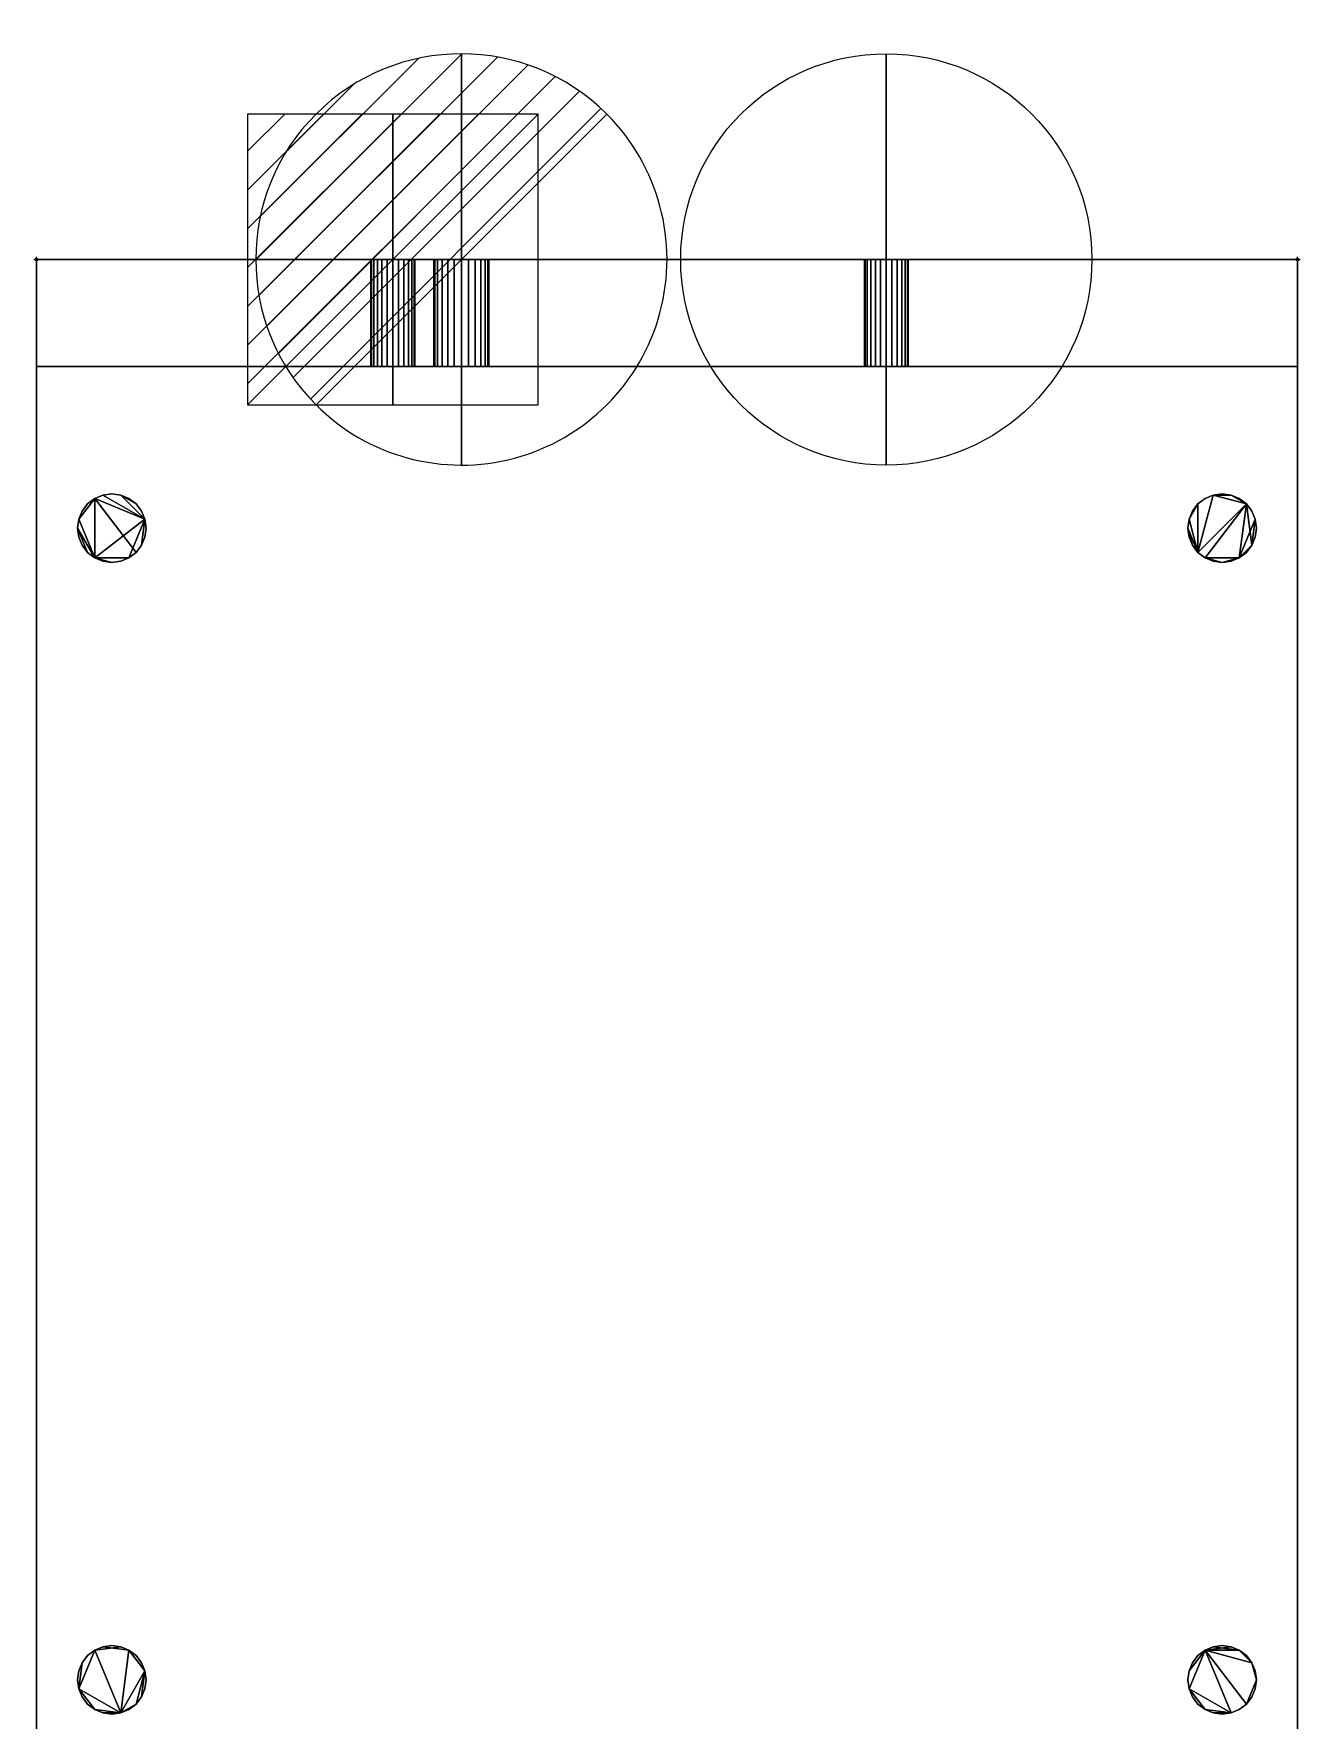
# Model space of a CAD drawing. Header units: millimetres. Extents: x -1 to 461, y -880 to 82.
# Drawn here: x -1 to 461, y -533 to 82 of the extents above; entities that cross this region are included whole.
import ezdxf

# ---------------------------------------------------------------- set-up
doc = ezdxf.new("R2010")
doc.units = ezdxf.units.MM
doc.header["$PDMODE"] = 34
doc.linetypes.add('NASCOSTA', pattern=[9.525, 6.35, -3.175])
for name, color, linetype in [('IQ_200_2D', 1, 'Continuous'), ('IQ_200_3D', 1, 'Continuous'), ('IQ_204_2D', 7, 'Continuous'), ('IQ_CON_COLDWATER_INT', 7, 'Continuous'), ('IQ_CON_DRAIN_INT', 7, 'Continuous'), ('IQ_CON_ELECTRICITY_INT', 7, 'Continuous'), ('IQ_INS_3D', 3, 'Continuous')]:
    doc.layers.add(name, color=color, linetype=linetype)

# ---------------------------------------------------------------- blocks, each defined once
blk = doc.blocks.new('*X2')
at = {"color": 0}
for p, q in [((286.774344, 2204.447934), (296.618251, 2214.291842)), ((286.774344, 2205.862148), (295.204037, 2214.291842)), ((286.774344, 2207.276361), (293.789824, 2214.291842)), ((286.774344, 2208.690575), (292.37561, 2214.291842)), ((286.774344, 2210.104788), (290.961397, 2214.291842)), ((286.774344, 2211.519002), (289.547183, 2214.291842)), ((286.774344, 2212.933216), (288.13297, 2214.291842))]:
    blk.add_line(p, q, dxfattribs=at)
blk = doc.blocks.new('ELECTRICITY')
for p, q in [((2.121, 2.121), (-2.121, 2.121)), ((-2.121, 2.121), (-2.121, -2.121)), ((-2.121, -2.121), (2.121, 2.121)), ((2.121, -2.121), (2.121, 2.121)), ((-2.121, -2.121), (2.121, -2.121))]:
    blk.add_line(p, q)
at = {"extrusion": (-1, 0, 0)}
for p, q in [((0, -2.121, 2.121), (0, 2.121, 2.121)), ((0, 2.121, -2.121), (0, -2.121, -2.121)), ((0, 2.121, 2.121), (0, 2.121, -2.121)), ((0, 2.121, -2.121), (0, -2.121, 2.121)), ((0, -2.121, -2.121), (0, -2.121, 2.121))]:
    blk.add_line(p, q, dxfattribs=at)
at = {"extrusion": (0, -1, 0)}
for p, q in [((2.121, 0, 2.121), (-2.121, 0, 2.121)), ((-2.121, 0, -2.121), (2.121, 0, -2.121)), ((-2.121, 0, 2.121), (-2.121, 0, -2.121)), ((-2.121, 0, -2.121), (2.121, 0, 2.121)), ((2.121, 0, -2.121), (2.121, 0, 2.121))]:
    blk.add_line(p, q, dxfattribs=at)
at = {"xscale": 0.4000000000000909, "yscale": 0.4000000000000909, "zscale": 0.4000000000000909}
blk.add_blockref('*X2', (-116.831, -883.595), dxfattribs=at)
at = {"extrusion": (-1, 0, 0), "xscale": 0.3999999999999773, "yscale": 0.3999999999999773, "zscale": 0.3999999999999773}
blk.add_blockref('*X2', (-116.831, -883.595), dxfattribs=at)
at = {"extrusion": (0, -1, 0), "xscale": 0.4000000000000909, "yscale": 0.4000000000000909, "zscale": 0.4000000000000909}
blk.add_blockref('*X2', (-116.831, -883.595), dxfattribs=at)
blk = doc.blocks.new('*X3')
at = {"color": 0}
for p, q in [((313.993, 2209.039), (321.505, 2216.552)), ((314.108, 2207.74), (322.804, 2216.436)), ((314.158, 2210.619), (319.926, 2216.386)), ((314.399, 2206.617), (323.928, 2216.145)), ((314.821, 2205.625), (324.919, 2215.723)), ((315.101, 2212.976), (317.568, 2215.443)), ((315.354, 2204.743), (325.801, 2215.191)), ((315.985, 2203.96), (326.584, 2214.559))]:
    blk.add_line(p, q, dxfattribs=at)
blk = doc.blocks.new('drain')
blk.add_line((-2.121, -2.121), (2.121, 2.121))
at = {"extrusion": (-1, 0, 0)}
blk.add_line((0, 2.121, -2.121), (0, -2.121, 2.121), dxfattribs=at)
at = {"extrusion": (0, -1, 0)}
blk.add_line((-2.121, 0, -2.121), (2.121, 0, 2.121), dxfattribs=at)
for start, end in [(45, 225), (225, 45)]:
    blk.add_arc((0, 0), 3, start, end)
at = {"extrusion": (-1, 0, 0)}
for start, end in [(45, 225), (225, 45)]:
    blk.add_arc((0, 0), 3, start, end, dxfattribs=at)
at = {"extrusion": (0, -1, 0)}
for start, end in [(45, 225), (225, 45)]:
    blk.add_arc((0, 0), 3, start, end, dxfattribs=at)
at = {"xscale": 0.4000000000000909, "yscale": 0.4000000000000909, "zscale": 0.4000000000000909}
blk.add_blockref('*X3', (-128.597, -883.621), dxfattribs=at)
at = {"extrusion": (-1, 0, 0), "xscale": 0.3999999999999773, "yscale": 0.3999999999999773, "zscale": 0.3999999999999773}
blk.add_blockref('*X3', (-128.597, -883.621), dxfattribs=at)
at = {"extrusion": (0, -1, 0), "xscale": 0.4000000000000909, "yscale": 0.4000000000000909, "zscale": 0.4000000000000909}
blk.add_blockref('*X3', (-128.597, -883.621), dxfattribs=at)
blk = doc.blocks.new('A$C0DDC558E')
blk.add_circle((0, 0), 3)
at = {"extrusion": (-1, 0, 0)}
blk.add_circle((0, 0), 3, dxfattribs=at)
at = {"extrusion": (0, 1, 0)}
blk.add_circle((0, 0), 3, dxfattribs=at)

msp = doc.modelspace()

# ---------------------------------------------------------------- linework, layer by layer
at = {"layer": 'IQ_200_2D'}
for p, q in [((0, -565), (0, 0)), ((0, 0), (460, 0)), ((460, 0), (460, -565))]:
    msp.add_line(p, q, dxfattribs=at)
at = {"layer": 'IQ_204_2D', "linetype": 'NASCOSTA', "ltscale": 5}
msp.add_line((0, -39), (460, -39), dxfattribs=at)
at = {"layer": 'IQ_INS_3D'}
for p in [(0, 0), (460, 0)]:
    msp.add_point(p, dxfattribs=at)

# ---------------------------------------------------------------- block references
at = {"layer": 'IQ_CON_COLDWATER_INT', "xscale": 25, "yscale": 25, "zscale": 25}
msp.add_blockref('A$C0DDC558E', (310, 0), dxfattribs=at)
at = {"layer": 'IQ_CON_DRAIN_INT', "xscale": 25, "yscale": 25, "zscale": 25}
msp.add_blockref('drain', (155, 0), dxfattribs=at)
at = {"layer": 'IQ_CON_ELECTRICITY_INT', "xscale": 25, "yscale": 25, "zscale": 25}
msp.add_blockref('ELECTRICITY', (130, 0), dxfattribs=at)

# ---------------------------------------------------------------- meshes
at = {"layer": 'IQ_200_3D', "lineweight": 9}
mesh = msp.add_polyface(dxfattribs=at)
corners = [(0, 0, 715), (0, -565, 715), (460, -565, 715), (460, 0, 715)]
mesh.append_faces([[corners[k] for k in face] for face in [(0, 1, 2, 3)]])
mesh = msp.add_polyface(dxfattribs=at)
corners = [(0, -565, 715), (0, 0, 715), (0, 0, 100), (0, -39, 100), (0, -39, 10), (0, -565, 10)]
mesh.append_faces([[corners[k] for k in face] for face in [(3, 0, 1, 2)]], dxfattribs={"vtx0": -1})
mesh.append_faces([[corners[k] for k in face] for face in [(5, 0, 3, 4)]], dxfattribs={"vtx1": -1})
mesh = msp.add_polyface(dxfattribs=at)
corners = [(0, 0, 100), (460, 0, 100), (460, -39, 100), (0, -39, 100)]
mesh.append_faces([[corners[k] for k in face] for face in [(0, 1, 2, 3)]])
mesh = msp.add_polyface(dxfattribs=at)
corners = [(460, 0, 715), (460, 0, 100), (0, 0, 100), (0, 0, 715)]
mesh.append_faces([[corners[k] for k in face] for face in [(0, 1, 2, 3)]])
mesh = msp.add_polyface(dxfattribs=at)
corners = [(130, 0, 83), (132.07, 0, 82.73), (134, 0, 81.93), (135.66, 0, 80.66), (136.93, 0, 79), (137.73, 0, 77.07), (138, 0, 75), (137.73, 0, 72.93), (136.93, 0, 71), (135.66, 0, 69.34), (134, 0, 68.07), (132.07, 0, 67.27), (130, 0, 67), (127.93, 0, 67.27), (126, 0, 68.07), (124.34, 0, 69.34), (123.07, 0, 71), (122.27, 0, 72.93), (122, 0, 75), (122.27, 0, 77.07), (123.07, 0, 79), (124.34, 0, 80.66), (126, 0, 81.93), (127.93, 0, 82.73)]
mesh.append_faces([[corners[k] for k in face] for face in [(10, 8, 9), (16, 14, 15)]], dxfattribs={"vtx0": -1})
mesh.append_faces([[corners[k] for k in face] for face in [(12, 6, 10, 11), (1, 18, 0)]], dxfattribs={"vtx0": -1, "vtx1": -1})
mesh.append_faces([[corners[k] for k in face] for face in [(18, 6, 14, 16)]], dxfattribs={"vtx0": -1, "vtx1": -1, "vtx2": -1, "vtx3": -1})
mesh.append_faces([[corners[k] for k in face] for face in [(6, 18, 1, 2)]], dxfattribs={"vtx0": -1, "vtx1": -1, "vtx3": -1})
mesh.append_faces([[corners[k] for k in face] for face in [(20, 23, 0)]], dxfattribs={"vtx0": -1, "vtx2": -1})
mesh.append_faces([[corners[k] for k in face] for face in [(17, 18, 16)]], dxfattribs={"vtx1": -1})
mesh.append_faces([[corners[k] for k in face] for face in [(4, 5, 6)]], dxfattribs={"vtx2": -1})
mesh.append_faces([[corners[k] for k in face] for face in [(6, 7, 8, 10), (2, 3, 4, 6), (12, 13, 14, 6), (18, 19, 20, 0)]], dxfattribs={"vtx2": -1, "vtx3": -1})
mesh.append_faces([[corners[k] for k in face] for face in [(20, 21, 22, 23)]], dxfattribs={"vtx3": -1})
mesh = msp.add_polyface(dxfattribs=at)
corners = [(130, -39, 67), (127.93, -39, 67.27), (126, -39, 68.07), (124.34, -39, 69.34), (123.07, -39, 71), (122.27, -39, 72.93), (122, -39, 75), (122.27, -39, 77.07), (123.07, -39, 79), (124.34, -39, 80.66), (126, -39, 81.93), (127.93, -39, 82.73), (130, -39, 83), (130, 0, 83), (127.93, 0, 82.73), (126, 0, 81.93), (124.34, 0, 80.66), (123.07, 0, 79), (122.27, 0, 77.07), (122, 0, 75), (122.27, 0, 72.93), (123.07, 0, 71), (124.34, 0, 69.34), (126, 0, 68.07), (127.93, 0, 67.27), (130, 0, 67)]
mesh.append_faces([[corners[k] for k in face] for face in [(13, 14, 11, 12), (0, 1, 24, 25)]], dxfattribs={"vtx1": -1})
mesh.append_faces([[corners[k] for k in face] for face in [(14, 15, 10, 11), (16, 17, 8, 9), (15, 16, 9, 10), (17, 18, 7, 8), (6, 7, 18, 19), (19, 20, 5, 6), (20, 21, 4, 5), (22, 23, 2, 3), (21, 22, 3, 4), (23, 24, 1, 2)]], dxfattribs={"vtx1": -1, "vtx3": -1})
mesh = msp.add_polyface(dxfattribs=at)
corners = [(130, -39, 83), (132.07, -39, 82.73), (134, -39, 81.93), (135.66, -39, 80.66), (136.93, -39, 79), (137.73, -39, 77.07), (138, -39, 75), (137.73, -39, 72.93), (136.93, -39, 71), (135.66, -39, 69.34), (134, -39, 68.07), (132.07, -39, 67.27), (130, -39, 67), (130, 0, 67), (132.07, 0, 67.27), (134, 0, 68.07), (135.66, 0, 69.34), (136.93, 0, 71), (137.73, 0, 72.93), (138, 0, 75), (137.73, 0, 77.07), (136.93, 0, 79), (135.66, 0, 80.66), (134, 0, 81.93), (132.07, 0, 82.73), (130, 0, 83)]
mesh.append_faces([[corners[k] for k in face] for face in [(13, 14, 11, 12), (0, 1, 24, 25)]], dxfattribs={"vtx1": -1})
mesh.append_faces([[corners[k] for k in face] for face in [(14, 15, 10, 11), (16, 17, 8, 9), (15, 16, 9, 10), (17, 18, 7, 8), (6, 7, 18, 19), (19, 20, 5, 6), (20, 21, 4, 5), (22, 23, 2, 3), (21, 22, 3, 4), (23, 24, 1, 2)]], dxfattribs={"vtx1": -1, "vtx3": -1})
mesh = msp.add_polyface(dxfattribs=at)
corners = [(155, 0, 55), (157.59, 0, 54.66), (160, 0, 53.66), (162.07, 0, 52.07), (163.66, 0, 50), (164.66, 0, 47.59), (165, 0, 45), (164.66, 0, 42.41), (163.66, 0, 40), (162.07, 0, 37.93), (160, 0, 36.34), (157.59, 0, 35.34), (155, 0, 35), (152.41, 0, 35.34), (150, 0, 36.34), (147.93, 0, 37.93), (146.34, 0, 40), (145.34, 0, 42.41), (145, 0, 45), (145.34, 0, 47.59), (146.34, 0, 50), (147.93, 0, 52.07), (150, 0, 53.66), (152.41, 0, 54.66)]
mesh.append_faces([[corners[k] for k in face] for face in [(16, 14, 15), (22, 20, 21), (13, 11, 12)]], dxfattribs={"vtx0": -1})
mesh.append_faces([[corners[k] for k in face] for face in [(8, 11, 1, 4), (1, 11, 13, 18)]], dxfattribs={"vtx0": -1, "vtx1": -1, "vtx2": -1, "vtx3": -1})
mesh.append_faces([[corners[k] for k in face] for face in [(18, 13, 14, 16)]], dxfattribs={"vtx0": -1, "vtx2": -1, "vtx3": -1})
mesh.append_faces([[corners[k] for k in face] for face in [(18, 19, 1)]], dxfattribs={"vtx1": -1, "vtx2": -1})
mesh.append_faces([[corners[k] for k in face] for face in [(22, 23, 19, 20)]], dxfattribs={"vtx1": -1, "vtx3": -1})
mesh.append_faces([[corners[k] for k in face] for face in [(9, 10, 11, 8), (2, 3, 4, 1), (4, 5, 6), (16, 17, 18)]], dxfattribs={"vtx2": -1})
mesh.append_faces([[corners[k] for k in face] for face in [(6, 7, 8, 4), (23, 0, 1, 19)]], dxfattribs={"vtx2": -1, "vtx3": -1})
mesh = msp.add_polyface(dxfattribs=at)
corners = [(155, -39, 35), (152.41, -39, 35.34), (150, -39, 36.34), (147.93, -39, 37.93), (146.34, -39, 40), (145.34, -39, 42.41), (145, -39, 45), (145.34, -39, 47.59), (146.34, -39, 50), (147.93, -39, 52.07), (150, -39, 53.66), (152.41, -39, 54.66), (155, -39, 55), (155, 0, 55), (152.41, 0, 54.66), (150, 0, 53.66), (147.93, 0, 52.07), (146.34, 0, 50), (145.34, 0, 47.59), (145, 0, 45), (145.34, 0, 42.41), (146.34, 0, 40), (147.93, 0, 37.93), (150, 0, 36.34), (152.41, 0, 35.34), (155, 0, 35)]
mesh.append_faces([[corners[k] for k in face] for face in [(13, 14, 11, 12), (0, 1, 24, 25)]], dxfattribs={"vtx1": -1})
mesh.append_faces([[corners[k] for k in face] for face in [(14, 15, 10, 11), (16, 17, 8, 9), (15, 16, 9, 10), (17, 18, 7, 8), (6, 7, 18, 19), (19, 20, 5, 6), (20, 21, 4, 5), (22, 23, 2, 3), (21, 22, 3, 4), (23, 24, 1, 2)]], dxfattribs={"vtx1": -1, "vtx3": -1})
mesh = msp.add_polyface(dxfattribs=at)
corners = [(155, -39, 55), (157.59, -39, 54.66), (160, -39, 53.66), (162.07, -39, 52.07), (163.66, -39, 50), (164.66, -39, 47.59), (165, -39, 45), (164.66, -39, 42.41), (163.66, -39, 40), (162.07, -39, 37.93), (160, -39, 36.34), (157.59, -39, 35.34), (155, -39, 35), (155, 0, 35), (157.59, 0, 35.34), (160, 0, 36.34), (162.07, 0, 37.93), (163.66, 0, 40), (164.66, 0, 42.41), (165, 0, 45), (164.66, 0, 47.59), (163.66, 0, 50), (162.07, 0, 52.07), (160, 0, 53.66), (157.59, 0, 54.66), (155, 0, 55)]
mesh.append_faces([[corners[k] for k in face] for face in [(13, 14, 11, 12), (0, 1, 24, 25)]], dxfattribs={"vtx1": -1})
mesh.append_faces([[corners[k] for k in face] for face in [(14, 15, 10, 11), (16, 17, 8, 9), (15, 16, 9, 10), (17, 18, 7, 8), (6, 7, 18, 19), (19, 20, 5, 6), (20, 21, 4, 5), (22, 23, 2, 3), (21, 22, 3, 4), (23, 24, 1, 2)]], dxfattribs={"vtx1": -1, "vtx3": -1})
mesh = msp.add_polyface(dxfattribs=at)
corners = [(310, 0, 83), (312.07, 0, 82.73), (314, 0, 81.93), (315.66, 0, 80.66), (316.93, 0, 79), (317.73, 0, 77.07), (318, 0, 75), (317.73, 0, 72.93), (316.93, 0, 71), (315.66, 0, 69.34), (314, 0, 68.07), (312.07, 0, 67.27), (310, 0, 67), (307.93, 0, 67.27), (306, 0, 68.07), (304.34, 0, 69.34), (303.07, 0, 71), (302.27, 0, 72.93), (302, 0, 75), (302.27, 0, 77.07), (303.07, 0, 79), (304.34, 0, 80.66), (306, 0, 81.93), (307.93, 0, 82.73)]
mesh.append_faces([[corners[k] for k in face] for face in [(9, 7, 8), (15, 13, 14)]], dxfattribs={"vtx0": -1})
mesh.append_faces([[corners[k] for k in face] for face in [(10, 12, 7, 9)]], dxfattribs={"vtx0": -1, "vtx1": -1, "vtx2": -1})
mesh.append_faces([[corners[k] for k in face] for face in [(7, 13, 3, 4), (3, 13, 17, 18)]], dxfattribs={"vtx0": -1, "vtx1": -1, "vtx3": -1})
mesh.append_faces([[corners[k] for k in face] for face in [(7, 12, 13)]], dxfattribs={"vtx0": -1, "vtx2": -1})
mesh.append_faces([[corners[k] for k in face] for face in [(6, 7, 4, 5), (0, 1, 22, 23), (11, 12, 10), (21, 22, 19, 20)]], dxfattribs={"vtx1": -1})
mesh.append_faces([[corners[k] for k in face] for face in [(18, 19, 22, 3)]], dxfattribs={"vtx1": -1, "vtx2": -1, "vtx3": -1})
mesh.append_faces([[corners[k] for k in face] for face in [(1, 2, 3, 22), (15, 16, 17, 13)]], dxfattribs={"vtx2": -1, "vtx3": -1})
mesh = msp.add_polyface(dxfattribs=at)
corners = [(310, -39, 67), (307.93, -39, 67.27), (306, -39, 68.07), (304.34, -39, 69.34), (303.07, -39, 71), (302.27, -39, 72.93), (302, -39, 75), (302.27, -39, 77.07), (303.07, -39, 79), (304.34, -39, 80.66), (306, -39, 81.93), (307.93, -39, 82.73), (310, -39, 83), (310, 0, 83), (307.93, 0, 82.73), (306, 0, 81.93), (304.34, 0, 80.66), (303.07, 0, 79), (302.27, 0, 77.07), (302, 0, 75), (302.27, 0, 72.93), (303.07, 0, 71), (304.34, 0, 69.34), (306, 0, 68.07), (307.93, 0, 67.27), (310, 0, 67)]
mesh.append_faces([[corners[k] for k in face] for face in [(13, 14, 11, 12), (0, 1, 24, 25)]], dxfattribs={"vtx1": -1})
mesh.append_faces([[corners[k] for k in face] for face in [(14, 15, 10, 11), (16, 17, 8, 9), (15, 16, 9, 10), (17, 18, 7, 8), (6, 7, 18, 19), (19, 20, 5, 6), (20, 21, 4, 5), (22, 23, 2, 3), (21, 22, 3, 4), (23, 24, 1, 2)]], dxfattribs={"vtx1": -1, "vtx3": -1})
mesh = msp.add_polyface(dxfattribs=at)
corners = [(310, -39, 83), (312.07, -39, 82.73), (314, -39, 81.93), (315.66, -39, 80.66), (316.93, -39, 79), (317.73, -39, 77.07), (318, -39, 75), (317.73, -39, 72.93), (316.93, -39, 71), (315.66, -39, 69.34), (314, -39, 68.07), (312.07, -39, 67.27), (310, -39, 67), (310, 0, 67), (312.07, 0, 67.27), (314, 0, 68.07), (315.66, 0, 69.34), (316.93, 0, 71), (317.73, 0, 72.93), (318, 0, 75), (317.73, 0, 77.07), (316.93, 0, 79), (315.66, 0, 80.66), (314, 0, 81.93), (312.07, 0, 82.73), (310, 0, 83)]
mesh.append_faces([[corners[k] for k in face] for face in [(13, 14, 11, 12), (0, 1, 24, 25)]], dxfattribs={"vtx1": -1})
mesh.append_faces([[corners[k] for k in face] for face in [(14, 15, 10, 11), (16, 17, 8, 9), (15, 16, 9, 10), (17, 18, 7, 8), (6, 7, 18, 19), (19, 20, 5, 6), (20, 21, 4, 5), (22, 23, 2, 3), (21, 22, 3, 4), (23, 24, 1, 2)]], dxfattribs={"vtx1": -1, "vtx3": -1})
mesh = msp.add_polyface(dxfattribs=at)
corners = [(460, 0, 715), (460, -565, 715), (460, -565, 10), (460, -39, 10), (460, -39, 100), (460, 0, 100)]
mesh.append_faces([[corners[k] for k in face] for face in [(0, 4, 5)]], dxfattribs={"vtx0": -1})
mesh.append_faces([[corners[k] for k in face] for face in [(4, 0, 1, 2)]], dxfattribs={"vtx0": -1, "vtx3": -1})
mesh.append_faces([[corners[k] for k in face] for face in [(3, 4, 2)]], dxfattribs={"vtx1": -1})
mesh = msp.add_polyface(dxfattribs=at)
corners = [(0, -565, 10), (0, -39, 10), (460, -39, 10), (460, -565, 10)]
mesh.append_faces([[corners[k] for k in face] for face in [(0, 1, 2, 3)]])
mesh = msp.add_polyface(dxfattribs=at)
corners = [(0, -39, 10), (0, -39, 100), (460, -39, 100), (460, -39, 10)]
mesh.append_faces([[corners[k] for k in face] for face in [(0, 1, 2, 3)]])
mesh = msp.add_polyface(dxfattribs=at)
corners = [(130, -39, 83), (127.93, -39, 82.73), (126, -39, 81.93), (124.34, -39, 80.66), (123.07, -39, 79), (122.27, -39, 77.07), (122, -39, 75), (122.27, -39, 72.93), (123.07, -39, 71), (124.34, -39, 69.34), (126, -39, 68.07), (127.93, -39, 67.27), (130, -39, 67), (132.07, -39, 67.27), (134, -39, 68.07), (135.66, -39, 69.34), (136.93, -39, 71), (137.73, -39, 72.93), (138, -39, 75), (137.73, -39, 77.07), (136.93, -39, 79), (135.66, -39, 80.66), (134, -39, 81.93), (132.07, -39, 82.73)]
mesh.append_faces([[corners[k] for k in face] for face in [(10, 8, 9), (16, 14, 15)]], dxfattribs={"vtx0": -1})
mesh.append_faces([[corners[k] for k in face] for face in [(14, 18, 12, 13)]], dxfattribs={"vtx0": -1, "vtx1": -1})
mesh.append_faces([[corners[k] for k in face] for face in [(23, 6, 18, 22)]], dxfattribs={"vtx0": -1, "vtx1": -1, "vtx2": -1})
mesh.append_faces([[corners[k] for k in face] for face in [(18, 6, 10, 12)]], dxfattribs={"vtx0": -1, "vtx1": -1, "vtx2": -1, "vtx3": -1})
mesh.append_faces([[corners[k] for k in face] for face in [(19, 20, 18)]], dxfattribs={"vtx1": -1})
mesh.append_faces([[corners[k] for k in face] for face in [(0, 1, 6, 23)]], dxfattribs={"vtx1": -1, "vtx2": -1})
mesh.append_faces([[corners[k] for k in face] for face in [(10, 11, 12), (2, 3, 4, 1)]], dxfattribs={"vtx2": -1})
mesh.append_faces([[corners[k] for k in face] for face in [(6, 7, 8, 10), (4, 5, 6, 1), (16, 17, 18, 14), (20, 21, 22, 18)]], dxfattribs={"vtx2": -1, "vtx3": -1})
mesh = msp.add_polyface(dxfattribs=at)
corners = [(155, -39, 55), (152.41, -39, 54.66), (150, -39, 53.66), (147.93, -39, 52.07), (146.34, -39, 50), (145.34, -39, 47.59), (145, -39, 45), (145.34, -39, 42.41), (146.34, -39, 40), (147.93, -39, 37.93), (150, -39, 36.34), (152.41, -39, 35.34), (155, -39, 35), (157.59, -39, 35.34), (160, -39, 36.34), (162.07, -39, 37.93), (163.66, -39, 40), (164.66, -39, 42.41), (165, -39, 45), (164.66, -39, 47.59), (163.66, -39, 50), (162.07, -39, 52.07), (160, -39, 53.66), (157.59, -39, 54.66)]
mesh.append_faces([[corners[k] for k in face] for face in [(8, 6, 7), (22, 20, 21)]], dxfattribs={"vtx0": -1})
mesh.append_faces([[corners[k] for k in face] for face in [(6, 13, 16)]], dxfattribs={"vtx0": -1, "vtx1": -1, "vtx2": -1})
mesh.append_faces([[corners[k] for k in face] for face in [(5, 23, 1, 2)]], dxfattribs={"vtx0": -1, "vtx1": -1, "vtx3": -1})
mesh.append_faces([[corners[k] for k in face] for face in [(6, 10, 11, 13), (23, 5, 6, 16)]], dxfattribs={"vtx0": -1, "vtx2": -1, "vtx3": -1})
mesh.append_faces([[corners[k] for k in face] for face in [(4, 5, 2, 3), (0, 1, 23), (19, 20, 18)]], dxfattribs={"vtx1": -1})
mesh.append_faces([[corners[k] for k in face] for face in [(22, 23, 16, 20)]], dxfattribs={"vtx1": -1, "vtx2": -1, "vtx3": -1})
mesh.append_faces([[corners[k] for k in face] for face in [(11, 12, 13)]], dxfattribs={"vtx2": -1})
mesh.append_faces([[corners[k] for k in face] for face in [(8, 9, 10, 6), (16, 17, 18, 20)]], dxfattribs={"vtx2": -1, "vtx3": -1})
mesh.append_faces([[corners[k] for k in face] for face in [(13, 14, 15, 16)]], dxfattribs={"vtx3": -1})
mesh = msp.add_polyface(dxfattribs=at)
corners = [(310, -39, 83), (307.93, -39, 82.73), (306, -39, 81.93), (304.34, -39, 80.66), (303.07, -39, 79), (302.27, -39, 77.07), (302, -39, 75), (302.27, -39, 72.93), (303.07, -39, 71), (304.34, -39, 69.34), (306, -39, 68.07), (307.93, -39, 67.27), (310, -39, 67), (312.07, -39, 67.27), (314, -39, 68.07), (315.66, -39, 69.34), (316.93, -39, 71), (317.73, -39, 72.93), (318, -39, 75), (317.73, -39, 77.07), (316.93, -39, 79), (315.66, -39, 80.66), (314, -39, 81.93), (312.07, -39, 82.73)]
mesh.append_faces([[corners[k] for k in face] for face in [(11, 9, 10), (5, 3, 4), (17, 15, 16)]], dxfattribs={"vtx0": -1})
mesh.append_faces([[corners[k] for k in face] for face in [(2, 6, 21)]], dxfattribs={"vtx0": -1, "vtx1": -1, "vtx2": -1})
mesh.append_faces([[corners[k] for k in face] for face in [(17, 12, 14, 15)]], dxfattribs={"vtx0": -1, "vtx1": -1, "vtx3": -1})
mesh.append_faces([[corners[k] for k in face] for face in [(21, 6, 7, 11), (21, 11, 12, 17)]], dxfattribs={"vtx0": -1, "vtx2": -1, "vtx3": -1})
mesh.append_faces([[corners[k] for k in face] for face in [(13, 14, 12)]], dxfattribs={"vtx1": -1})
mesh.append_faces([[corners[k] for k in face] for face in [(5, 6, 2, 3), (17, 18, 20, 21)]], dxfattribs={"vtx1": -1, "vtx3": -1})
mesh.append_faces([[corners[k] for k in face] for face in [(0, 1, 2, 23), (18, 19, 20)]], dxfattribs={"vtx2": -1})
mesh.append_faces([[corners[k] for k in face] for face in [(7, 8, 9, 11), (21, 22, 23, 2)]], dxfattribs={"vtx2": -1, "vtx3": -1})
mesh = msp.add_polyface(dxfattribs=at)
corners = [(15, -98, 10), (15.43, -101.24, 10), (16.67, -104.25, 10), (18.66, -106.84, 10), (21.25, -108.83, 10), (24.26, -110.07, 10), (27.5, -110.5, 10), (30.74, -110.07, 10), (33.75, -108.83, 10), (36.34, -106.84, 10), (38.33, -104.25, 10), (39.57, -101.24, 10), (40, -98, 10), (39.57, -94.76, 10), (38.33, -91.75, 10), (36.34, -89.16, 10), (33.75, -87.17, 10), (30.74, -85.93, 10), (27.5, -85.5, 10), (24.26, -85.93, 10), (21.25, -87.17, 10), (18.66, -89.16, 10), (16.67, -91.75, 10), (15.43, -94.76, 10), (420, -98, 10), (420.43, -101.24, 10), (421.67, -104.25, 10), (423.66, -106.84, 10), (426.25, -108.83, 10), (429.26, -110.07, 10), (432.5, -110.5, 10), (435.74, -110.07, 10), (438.75, -108.83, 10), (441.34, -106.84, 10), (443.33, -104.25, 10), (444.57, -101.24, 10), (445, -98, 10), (444.57, -94.76, 10), (443.33, -91.75, 10), (441.34, -89.16, 10), (438.75, -87.17, 10), (435.74, -85.93, 10), (432.5, -85.5, 10), (429.26, -85.93, 10), (426.25, -87.17, 10), (423.66, -89.16, 10), (421.67, -91.75, 10), (420.43, -94.76, 10), (15, -518, 10), (15.43, -521.24, 10), (16.67, -524.25, 10), (18.66, -526.84, 10), (21.25, -528.83, 10), (24.26, -530.07, 10), (27.5, -530.5, 10), (30.74, -530.07, 10), (33.75, -528.83, 10), (36.34, -526.84, 10), (38.33, -524.25, 10), (39.57, -521.24, 10), (40, -518, 10), (39.57, -514.76, 10), (38.33, -511.75, 10), (36.34, -509.16, 10), (33.75, -507.17, 10), (30.74, -505.93, 10), (27.5, -505.5, 10), (24.26, -505.93, 10), (21.25, -507.17, 10), (18.66, -509.16, 10), (16.67, -511.75, 10), (15.43, -514.76, 10), (420, -518, 10), (420.43, -521.24, 10), (421.67, -524.25, 10), (423.66, -526.84, 10), (426.25, -528.83, 10), (429.26, -530.07, 10), (432.5, -530.5, 10), (435.74, -530.07, 10), (438.75, -528.83, 10), (441.34, -526.84, 10), (443.33, -524.25, 10), (444.57, -521.24, 10), (445, -518, 10), (444.57, -514.76, 10), (443.33, -511.75, 10), (441.34, -509.16, 10), (438.75, -507.17, 10), (435.74, -505.93, 10), (432.5, -505.5, 10), (429.26, -505.93, 10), (426.25, -507.17, 10), (423.66, -509.16, 10), (421.67, -511.75, 10), (420.43, -514.76, 10)]
mesh.append_faces([[corners[k] for k in face] for face in [(6, 4, 5), (17, 15, 16), (30, 28, 29), (41, 39, 40), (47, 45, 46), (64, 61, 62, 63), (67, 64, 65, 66), (49, 70, 71, 48), (91, 88, 89, 90), (86, 84, 85)]], dxfattribs={"vtx0": -1})
mesh.append_faces([[corners[k] for k in face] for face in [(19, 13, 17, 18)]], dxfattribs={"vtx0": -1, "vtx1": -1})
mesh.append_faces([[corners[k] for k in face] for face in [(20, 23, 4), (28, 32, 39, 27), (68, 55, 64, 67), (55, 61, 64)]], dxfattribs={"vtx0": -1, "vtx1": -1, "vtx2": -1})
mesh.append_faces([[corners[k] for k in face] for face in [(43, 27, 39, 41), (55, 68, 49, 52), (79, 92, 73, 76), (81, 84, 86, 92)]], dxfattribs={"vtx0": -1, "vtx1": -1, "vtx2": -1, "vtx3": -1})
mesh.append_faces([[corners[k] for k in face] for face in [(20, 4, 8, 9)]], dxfattribs={"vtx0": -1, "vtx1": -1, "vtx3": -1})
mesh.append_faces([[corners[k] for k in face] for face in [(0, 3, 4, 23), (13, 19, 20), (88, 91, 92)]], dxfattribs={"vtx0": -1, "vtx2": -1})
mesh.append_faces([[corners[k] for k in face] for face in [(20, 9, 10, 13)]], dxfattribs={"vtx0": -1, "vtx2": -1, "vtx3": -1})
mesh.append_faces([[corners[k] for k in face] for face in [(42, 43, 41), (83, 84, 81, 82), (94, 95, 92, 93)]], dxfattribs={"vtx1": -1})
mesh.append_faces([[corners[k] for k in face] for face in [(57, 58, 61)]], dxfattribs={"vtx1": -1, "vtx2": -1})
mesh.append_faces([[corners[k] for k in face] for face in [(47, 24, 27, 45)]], dxfattribs={"vtx1": -1, "vtx2": -1, "vtx3": -1})
mesh.append_faces([[corners[k] for k in face] for face in [(1, 2, 3, 0), (21, 22, 23, 20), (53, 54, 55, 52), (77, 78, 79, 76), (74, 75, 76, 73)]], dxfattribs={"vtx2": -1})
mesh.append_faces([[corners[k] for k in face] for face in [(6, 7, 8, 4), (13, 14, 15, 17), (30, 31, 32, 28), (32, 33, 34, 37), (37, 38, 39, 32), (43, 44, 45, 27), (55, 56, 57, 61), (68, 69, 70, 49), (79, 80, 81, 92), (86, 87, 88, 92), (95, 72, 73, 92)]], dxfattribs={"vtx2": -1, "vtx3": -1})
mesh.append_faces([[corners[k] for k in face] for face in [(10, 11, 12, 13), (34, 35, 36, 37), (24, 25, 26, 27), (58, 59, 60, 61), (49, 50, 51, 52)]], dxfattribs={"vtx3": -1})
mesh = msp.add_polyface(dxfattribs=at)
corners = [(15, -98, 0), (15.43, -94.76, 0), (16.67, -91.75, 0), (18.66, -89.16, 0), (21.25, -87.17, 0), (24.26, -85.93, 0), (27.5, -85.5, 0), (30.74, -85.93, 0), (33.75, -87.17, 0), (36.34, -89.16, 0), (38.33, -91.75, 0), (39.57, -94.76, 0), (40, -98, 0), (39.57, -101.24, 0), (38.33, -104.25, 0), (36.34, -106.84, 0), (33.75, -108.83, 0), (30.74, -110.07, 0), (27.5, -110.5, 0), (24.26, -110.07, 0), (21.25, -108.83, 0), (18.66, -106.84, 0), (16.67, -104.25, 0), (15.43, -101.24, 0), (420, -98, 0), (420.43, -94.76, 0), (421.67, -91.75, 0), (423.66, -89.16, 0), (426.25, -87.17, 0), (429.26, -85.93, 0), (432.5, -85.5, 0), (435.74, -85.93, 0), (438.75, -87.17, 0), (441.34, -89.16, 0), (443.33, -91.75, 0), (444.57, -94.76, 0), (445, -98, 0), (444.57, -101.24, 0), (443.33, -104.25, 0), (441.34, -106.84, 0), (438.75, -108.83, 0), (435.74, -110.07, 0), (432.5, -110.5, 0), (429.26, -110.07, 0), (426.25, -108.83, 0), (423.66, -106.84, 0), (421.67, -104.25, 0), (420.43, -101.24, 0), (15, -518, 0), (15.43, -514.76, 0), (16.67, -511.75, 0), (18.66, -509.16, 0), (21.25, -507.17, 0), (24.26, -505.93, 0), (27.5, -505.5, 0), (30.74, -505.93, 0), (33.75, -507.17, 0), (36.34, -509.16, 0), (38.33, -511.75, 0), (39.57, -514.76, 0), (40, -518, 0), (39.57, -521.24, 0), (38.33, -524.25, 0), (36.34, -526.84, 0), (33.75, -528.83, 0), (30.74, -530.07, 0), (27.5, -530.5, 0), (24.26, -530.07, 0), (21.25, -528.83, 0), (18.66, -526.84, 0), (16.67, -524.25, 0), (15.43, -521.24, 0), (420, -518, 0), (420.43, -514.76, 0), (421.67, -511.75, 0), (423.66, -509.16, 0), (426.25, -507.17, 0), (429.26, -505.93, 0), (432.5, -505.5, 0), (435.74, -505.93, 0), (438.75, -507.17, 0), (441.34, -509.16, 0), (443.33, -511.75, 0), (444.57, -514.76, 0), (445, -518, 0), (444.57, -521.24, 0), (443.33, -524.25, 0), (441.34, -526.84, 0), (438.75, -528.83, 0), (435.74, -530.07, 0), (432.5, -530.5, 0), (429.26, -530.07, 0), (426.25, -528.83, 0), (423.66, -526.84, 0), (421.67, -524.25, 0), (420.43, -521.24, 0)]
mesh.append_faces([[corners[k] for k in face] for face in [(9, 7, 8), (20, 18, 19), (33, 31, 32), (40, 38, 39), (42, 40, 41), (24, 46, 47), (82, 80, 81), (87, 84, 85, 86)]], dxfattribs={"vtx0": -1})
mesh.append_faces([[corners[k] for k in face] for face in [(11, 16, 20), (45, 29, 33, 44), (65, 71, 52), (76, 89, 95)]], dxfattribs={"vtx0": -1, "vtx1": -1, "vtx2": -1})
mesh.append_faces([[corners[k] for k in face] for face in [(33, 38, 40, 44), (65, 56, 59, 63), (87, 76, 82, 84)]], dxfattribs={"vtx0": -1, "vtx1": -1, "vtx2": -1, "vtx3": -1})
mesh.append_faces([[corners[k] for k in face] for face in [(0, 20, 21)]], dxfattribs={"vtx0": -1, "vtx2": -1})
mesh.append_faces([[corners[k] for k in face] for face in [(20, 0, 1, 4), (52, 55, 56, 65), (65, 67, 68, 71), (76, 79, 80, 82), (89, 91, 92, 95)]], dxfattribs={"vtx0": -1, "vtx2": -1, "vtx3": -1})
mesh.append_faces([[corners[k] for k in face] for face in [(11, 14, 15, 16)]], dxfattribs={"vtx0": -1, "vtx3": -1})
mesh.append_faces([[corners[k] for k in face] for face in [(3, 4, 1, 2), (58, 59, 56, 57), (49, 50, 71, 48), (66, 67, 65), (90, 91, 89)]], dxfattribs={"vtx1": -1})
mesh.append_faces([[corners[k] for k in face] for face in [(62, 63, 59)]], dxfattribs={"vtx1": -1, "vtx2": -1})
mesh.append_faces([[corners[k] for k in face] for face in [(4, 5, 11, 20)]], dxfattribs={"vtx1": -1, "vtx2": -1, "vtx3": -1})
mesh.append_faces([[corners[k] for k in face] for face in [(24, 25, 45, 46)]], dxfattribs={"vtx1": -1, "vtx3": -1})
mesh.append_faces([[corners[k] for k in face] for face in [(12, 13, 14, 11), (36, 37, 38, 35), (53, 54, 55, 52), (60, 61, 62, 59), (63, 64, 65), (69, 70, 71, 68), (77, 78, 79, 76), (74, 75, 76, 73), (82, 83, 84)]], dxfattribs={"vtx2": -1})
mesh.append_faces([[corners[k] for k in face] for face in [(5, 6, 7, 11), (9, 10, 11, 7), (16, 17, 18, 20), (29, 30, 31, 33), (33, 34, 35, 38), (27, 28, 29, 45), (25, 26, 27, 45), (42, 43, 44, 40), (50, 51, 52, 71), (95, 72, 73, 76), (87, 88, 89, 76)]], dxfattribs={"vtx2": -1, "vtx3": -1})
mesh.append_faces([[corners[k] for k in face] for face in [(21, 22, 23, 0), (92, 93, 94, 95)]], dxfattribs={"vtx3": -1})
mesh = msp.add_polyface(dxfattribs=at)
corners = [(15, -98, 10), (15.43, -94.76, 10), (16.67, -91.75, 10), (18.66, -89.16, 10), (21.25, -87.17, 10), (24.26, -85.93, 10), (27.5, -85.5, 10), (30.74, -85.93, 10), (33.75, -87.17, 10), (36.34, -89.16, 10), (38.33, -91.75, 10), (39.57, -94.76, 10), (40, -98, 10), (40, -98, 0), (39.57, -94.76, 0), (38.33, -91.75, 0), (36.34, -89.16, 0), (33.75, -87.17, 0), (30.74, -85.93, 0), (27.5, -85.5, 0), (24.26, -85.93, 0), (21.25, -87.17, 0), (18.66, -89.16, 0), (16.67, -91.75, 0), (15.43, -94.76, 0), (15, -98, 0)]
mesh.append_faces([[corners[k] for k in face] for face in [(13, 14, 11, 12), (0, 1, 24, 25)]], dxfattribs={"vtx1": -1})
mesh.append_faces([[corners[k] for k in face] for face in [(14, 15, 10, 11), (16, 17, 8, 9), (15, 16, 9, 10), (17, 18, 7, 8), (6, 7, 18, 19), (19, 20, 5, 6), (20, 21, 4, 5), (22, 23, 2, 3), (21, 22, 3, 4), (23, 24, 1, 2)]], dxfattribs={"vtx1": -1, "vtx3": -1})
mesh = msp.add_polyface(dxfattribs=at)
corners = [(420, -98, 10), (420.43, -94.76, 10), (421.67, -91.75, 10), (423.66, -89.16, 10), (426.25, -87.17, 10), (429.26, -85.93, 10), (432.5, -85.5, 10), (435.74, -85.93, 10), (438.75, -87.17, 10), (441.34, -89.16, 10), (443.33, -91.75, 10), (444.57, -94.76, 10), (445, -98, 10), (445, -98, 0), (444.57, -94.76, 0), (443.33, -91.75, 0), (441.34, -89.16, 0), (438.75, -87.17, 0), (435.74, -85.93, 0), (432.5, -85.5, 0), (429.26, -85.93, 0), (426.25, -87.17, 0), (423.66, -89.16, 0), (421.67, -91.75, 0), (420.43, -94.76, 0), (420, -98, 0)]
mesh.append_faces([[corners[k] for k in face] for face in [(13, 14, 11, 12), (0, 1, 24, 25)]], dxfattribs={"vtx1": -1})
mesh.append_faces([[corners[k] for k in face] for face in [(14, 15, 10, 11), (16, 17, 8, 9), (15, 16, 9, 10), (17, 18, 7, 8), (6, 7, 18, 19), (19, 20, 5, 6), (20, 21, 4, 5), (22, 23, 2, 3), (21, 22, 3, 4), (23, 24, 1, 2)]], dxfattribs={"vtx1": -1, "vtx3": -1})
mesh = msp.add_polyface(dxfattribs=at)
corners = [(40, -98, 10), (39.57, -101.24, 10), (38.33, -104.25, 10), (36.34, -106.84, 10), (33.75, -108.83, 10), (30.74, -110.07, 10), (27.5, -110.5, 10), (24.26, -110.07, 10), (21.25, -108.83, 10), (18.66, -106.84, 10), (16.67, -104.25, 10), (15.43, -101.24, 10), (15, -98, 10), (15, -98, 0), (15.43, -101.24, 0), (16.67, -104.25, 0), (18.66, -106.84, 0), (21.25, -108.83, 0), (24.26, -110.07, 0), (27.5, -110.5, 0), (30.74, -110.07, 0), (33.75, -108.83, 0), (36.34, -106.84, 0), (38.33, -104.25, 0), (39.57, -101.24, 0), (40, -98, 0)]
mesh.append_faces([[corners[k] for k in face] for face in [(13, 14, 11, 12), (0, 1, 24, 25)]], dxfattribs={"vtx1": -1})
mesh.append_faces([[corners[k] for k in face] for face in [(14, 15, 10, 11), (16, 17, 8, 9), (15, 16, 9, 10), (17, 18, 7, 8), (6, 7, 18, 19), (19, 20, 5, 6), (20, 21, 4, 5), (22, 23, 2, 3), (21, 22, 3, 4), (23, 24, 1, 2)]], dxfattribs={"vtx1": -1, "vtx3": -1})
mesh = msp.add_polyface(dxfattribs=at)
corners = [(445, -98, 10), (444.57, -101.24, 10), (443.33, -104.25, 10), (441.34, -106.84, 10), (438.75, -108.83, 10), (435.74, -110.07, 10), (432.5, -110.5, 10), (429.26, -110.07, 10), (426.25, -108.83, 10), (423.66, -106.84, 10), (421.67, -104.25, 10), (420.43, -101.24, 10), (420, -98, 10), (420, -98, 0), (420.43, -101.24, 0), (421.67, -104.25, 0), (423.66, -106.84, 0), (426.25, -108.83, 0), (429.26, -110.07, 0), (432.5, -110.5, 0), (435.74, -110.07, 0), (438.75, -108.83, 0), (441.34, -106.84, 0), (443.33, -104.25, 0), (444.57, -101.24, 0), (445, -98, 0)]
mesh.append_faces([[corners[k] for k in face] for face in [(13, 14, 11, 12), (0, 1, 24, 25)]], dxfattribs={"vtx1": -1})
mesh.append_faces([[corners[k] for k in face] for face in [(14, 15, 10, 11), (16, 17, 8, 9), (15, 16, 9, 10), (17, 18, 7, 8), (6, 7, 18, 19), (19, 20, 5, 6), (20, 21, 4, 5), (22, 23, 2, 3), (21, 22, 3, 4), (23, 24, 1, 2)]], dxfattribs={"vtx1": -1, "vtx3": -1})
mesh = msp.add_polyface(dxfattribs=at)
corners = [(15, -518, 10), (15.43, -514.76, 10), (16.67, -511.75, 10), (18.66, -509.16, 10), (21.25, -507.17, 10), (24.26, -505.93, 10), (27.5, -505.5, 10), (30.74, -505.93, 10), (33.75, -507.17, 10), (36.34, -509.16, 10), (38.33, -511.75, 10), (39.57, -514.76, 10), (40, -518, 10), (40, -518, 0), (39.57, -514.76, 0), (38.33, -511.75, 0), (36.34, -509.16, 0), (33.75, -507.17, 0), (30.74, -505.93, 0), (27.5, -505.5, 0), (24.26, -505.93, 0), (21.25, -507.17, 0), (18.66, -509.16, 0), (16.67, -511.75, 0), (15.43, -514.76, 0), (15, -518, 0)]
mesh.append_faces([[corners[k] for k in face] for face in [(13, 14, 11, 12), (0, 1, 24, 25)]], dxfattribs={"vtx1": -1})
mesh.append_faces([[corners[k] for k in face] for face in [(14, 15, 10, 11), (16, 17, 8, 9), (15, 16, 9, 10), (17, 18, 7, 8), (6, 7, 18, 19), (19, 20, 5, 6), (20, 21, 4, 5), (22, 23, 2, 3), (21, 22, 3, 4), (23, 24, 1, 2)]], dxfattribs={"vtx1": -1, "vtx3": -1})
mesh = msp.add_polyface(dxfattribs=at)
corners = [(420, -518, 10), (420.43, -514.76, 10), (421.67, -511.75, 10), (423.66, -509.16, 10), (426.25, -507.17, 10), (429.26, -505.93, 10), (432.5, -505.5, 10), (435.74, -505.93, 10), (438.75, -507.17, 10), (441.34, -509.16, 10), (443.33, -511.75, 10), (444.57, -514.76, 10), (445, -518, 10), (445, -518, 0), (444.57, -514.76, 0), (443.33, -511.75, 0), (441.34, -509.16, 0), (438.75, -507.17, 0), (435.74, -505.93, 0), (432.5, -505.5, 0), (429.26, -505.93, 0), (426.25, -507.17, 0), (423.66, -509.16, 0), (421.67, -511.75, 0), (420.43, -514.76, 0), (420, -518, 0)]
mesh.append_faces([[corners[k] for k in face] for face in [(13, 14, 11, 12), (0, 1, 24, 25)]], dxfattribs={"vtx1": -1})
mesh.append_faces([[corners[k] for k in face] for face in [(14, 15, 10, 11), (16, 17, 8, 9), (15, 16, 9, 10), (17, 18, 7, 8), (6, 7, 18, 19), (19, 20, 5, 6), (20, 21, 4, 5), (22, 23, 2, 3), (21, 22, 3, 4), (23, 24, 1, 2)]], dxfattribs={"vtx1": -1, "vtx3": -1})
mesh = msp.add_polyface(dxfattribs=at)
corners = [(40, -518, 10), (39.57, -521.24, 10), (38.33, -524.25, 10), (36.34, -526.84, 10), (33.75, -528.83, 10), (30.74, -530.07, 10), (27.5, -530.5, 10), (24.26, -530.07, 10), (21.25, -528.83, 10), (18.66, -526.84, 10), (16.67, -524.25, 10), (15.43, -521.24, 10), (15, -518, 10), (15, -518, 0), (15.43, -521.24, 0), (16.67, -524.25, 0), (18.66, -526.84, 0), (21.25, -528.83, 0), (24.26, -530.07, 0), (27.5, -530.5, 0), (30.74, -530.07, 0), (33.75, -528.83, 0), (36.34, -526.84, 0), (38.33, -524.25, 0), (39.57, -521.24, 0), (40, -518, 0)]
mesh.append_faces([[corners[k] for k in face] for face in [(13, 14, 11, 12), (0, 1, 24, 25)]], dxfattribs={"vtx1": -1})
mesh.append_faces([[corners[k] for k in face] for face in [(14, 15, 10, 11), (16, 17, 8, 9), (15, 16, 9, 10), (17, 18, 7, 8), (6, 7, 18, 19), (19, 20, 5, 6), (20, 21, 4, 5), (22, 23, 2, 3), (21, 22, 3, 4), (23, 24, 1, 2)]], dxfattribs={"vtx1": -1, "vtx3": -1})
mesh = msp.add_polyface(dxfattribs=at)
corners = [(445, -518, 10), (444.57, -521.24, 10), (443.33, -524.25, 10), (441.34, -526.84, 10), (438.75, -528.83, 10), (435.74, -530.07, 10), (432.5, -530.5, 10), (429.26, -530.07, 10), (426.25, -528.83, 10), (423.66, -526.84, 10), (421.67, -524.25, 10), (420.43, -521.24, 10), (420, -518, 10), (420, -518, 0), (420.43, -521.24, 0), (421.67, -524.25, 0), (423.66, -526.84, 0), (426.25, -528.83, 0), (429.26, -530.07, 0), (432.5, -530.5, 0), (435.74, -530.07, 0), (438.75, -528.83, 0), (441.34, -526.84, 0), (443.33, -524.25, 0), (444.57, -521.24, 0), (445, -518, 0)]
mesh.append_faces([[corners[k] for k in face] for face in [(13, 14, 11, 12), (0, 1, 24, 25)]], dxfattribs={"vtx1": -1})
mesh.append_faces([[corners[k] for k in face] for face in [(14, 15, 10, 11), (16, 17, 8, 9), (15, 16, 9, 10), (17, 18, 7, 8), (6, 7, 18, 19), (19, 20, 5, 6), (20, 21, 4, 5), (22, 23, 2, 3), (21, 22, 3, 4), (23, 24, 1, 2)]], dxfattribs={"vtx1": -1, "vtx3": -1})

doc.saveas('drawing.dxf')
